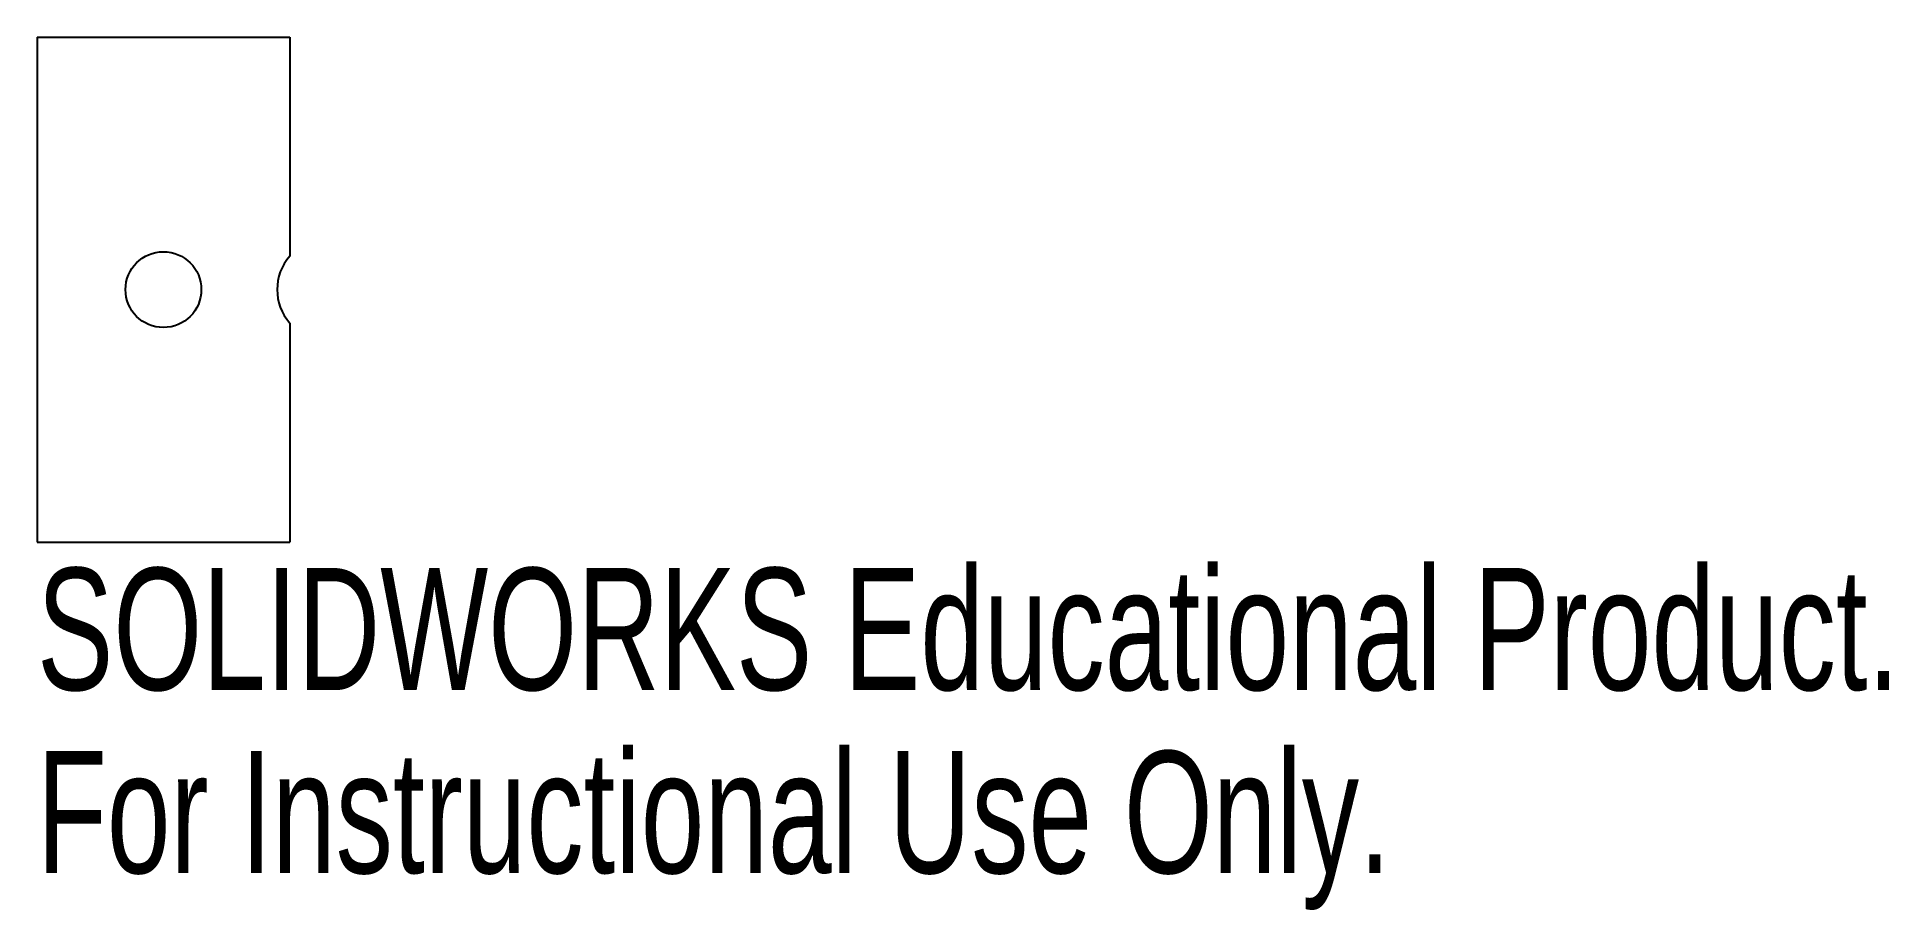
# Model space of a CAD drawing. Header units: millimetres. Extents: x 0 to 73.3, y -34.6 to 0.
import ezdxf

# ---------------------------------------------------------------- set-up
doc = ezdxf.new("R2010")
doc.units = ezdxf.units.MM
doc.styles.add('SLDTEXTSTYLE0', font='TXT', dxfattribs={"width": 0.7})

msp = doc.modelspace()

# ---------------------------------------------------------------- linework, layer by layer
at = {"color": 7, "linetype": 'Continuous', "lineweight": 25}
for p, q in [((0, 0), (10, 0)), ((0, 0), (0, -20)), ((10, 0), (10, -8.677)), ((10, -11.323), (10, -20)), ((0, -20), (10, -20))]:
    msp.add_line(p, q, dxfattribs=at)
msp.add_circle((5, -10), 1.5, dxfattribs=at)
msp.add_arc((11.5, -10), 2, 138.59038, 221.40962, dxfattribs=at)

# ---------------------------------------------------------------- texts
at = {"color": 7, "linetype": 'Continuous', "char_height": 4.83362, "attachment_point": 1, "style": 'SLDTEXTSTYLE0'}
for s, insert in [('SOLIDWORKS Educational Product.', (0, -21.02)), ('For Instructional Use Only.', (0, -28.27))]:
    msp.add_mtext(s, dxfattribs=dict(at, insert=insert))

doc.saveas('drawing.dxf')
